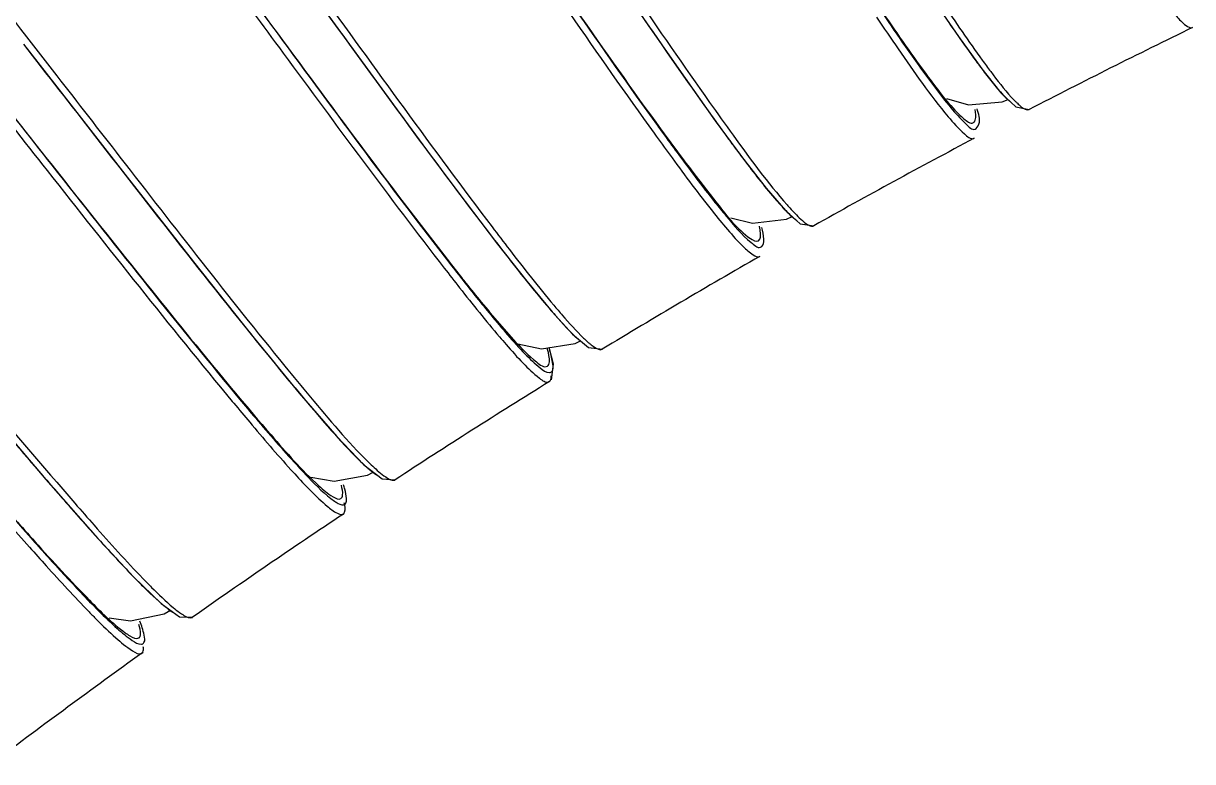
# Model space of a CAD drawing. Header units: millimetres. Extents: x 601 to 1195, y -13 to 407.
# Drawn here: x 988.37 to 1000.72, y 308.85 to 316.64 of the extents above; entities that cross this region are included whole.
import ezdxf

# ---------------------------------------------------------------- set-up
doc = ezdxf.new("R2010")
doc.units = ezdxf.units.MM
doc.header["$LTSCALE"] = 0.1

msp = doc.modelspace()

# ---------------------------------------------------------------- linework, layer by layer
at = {"color": 7, "linetype": 'Continuous'}
for p, q in [((995.0202, 316.5505), (995.3635, 316.0573)), ((1000.7207, 316.592), (1000.7245, 316.5935)), ((988.4089, 316.494), (988.4333, 316.4626)), ((988.4333, 316.4626), (988.7291, 316.0822)), ((995.1184, 316.4088), (995.1762, 316.3255)), ((998.2516, 316.497), (998.4981, 316.1555)), ((998.4981, 316.1555), (998.6995, 315.905)), ((995.3635, 316.0573), (995.6822, 315.609)), ((998.1239, 315.8424), (998.3574, 315.7772)), ((998.3574, 315.7772), (998.7142, 315.8077)), ((998.7142, 315.8077), (998.7756, 315.8325)), ((998.9988, 315.7279), (998.9992, 315.7282)), ((995.037, 315.4772), (995.0591, 315.4466)), ((995.1105, 315.5144), (995.1238, 315.4962)), ((998.4138, 315.4225), (998.4183, 315.4244)), ((996.2192, 314.8975), (996.423, 314.6623)), ((996.4333, 314.5703), (996.4959, 314.598)), ((993.2529, 314.4776), (993.2654, 314.4612)), ((996.7227, 314.501), (996.7232, 314.5013)), ((996.149, 314.1762), (996.1528, 314.178)), ((993.9584, 313.5937), (994.1763, 313.3569)), ((993.5958, 313.2548), (993.8481, 313.2034)), ((993.8481, 313.2034), (994.2025, 313.2587)), ((993.9743, 313.0398), (993.9272, 313.2157)), ((994.2025, 313.2587), (994.2602, 313.2868)), ((994.4895, 313.1978), (994.4899, 313.1981)), ((993.952, 312.8748), (993.9743, 313.0398)), ((993.9244, 312.853), (993.9304, 312.8578)), ((993.9244, 312.853), (993.9305, 312.8559)), ((990.6097, 312.7309), (990.6587, 312.6721)), ((990.5816, 312.6464), (990.5963, 312.6287)), ((991.6846, 312.2772), (991.9718, 311.979)), ((991.412, 311.8464), (991.6563, 311.8041)), ((991.6563, 311.8041), (992.0101, 311.8705)), ((992.0101, 311.8705), (992.0704, 311.9022)), ((991.7541, 311.4588), (991.7562, 311.4653)), ((991.7541, 311.4588), (991.7545, 311.459)), ((989.5375, 310.7966), (989.8296, 310.514)), ((989.2794, 310.365), (989.5072, 310.331)), ((989.5072, 310.331), (989.8617, 310.4065)), ((989.8617, 310.4065), (989.9272, 310.4435)), ((989.9085, 310.4525), (989.9385, 310.431)), ((989.6236, 309.9877), (989.6388, 310.0001)), ((989.6236, 309.9877), (989.6268, 309.9897))]:
    msp.add_line(p, q, dxfattribs=at)
for points in [[(993.1153, 319.3532), (993.8985, 318.1957), (994.283, 317.6285), (994.6583, 317.0773), (995.0202, 316.5505)], [(990.7205, 317.9249), (991.4781, 316.8828), (991.8857, 316.3229), (992.2855, 315.776), (992.6723, 315.251), (993.0403, 314.7579)], [(997.6524, 317.3914), (997.9674, 316.9137), (998.2516, 316.497)], [(988.3749, 316.417), (988.7023, 315.9974), (989.4708, 315.0124), (990.1709, 314.1202), (990.7814, 313.3538)], [(998.6995, 315.905), (998.8559, 315.756), (998.9992, 315.7282)], [(995.6822, 315.609), (995.9697, 315.2181), (996.2192, 314.8975)], [(993.0403, 314.7579), (993.3825, 314.3085), (993.6911, 313.9159), (993.9584, 313.5937)], [(995.8465, 314.5855), (996.0759, 314.5288), (996.4333, 314.5703)], [(996.423, 314.6623), (996.5809, 314.523), (996.7232, 314.5013)], [(986.9967, 313.7362), (987.2628, 313.418), (987.9851, 312.5593), (988.6131, 311.8241)], [(990.7814, 313.3538), (991.2882, 312.7357), (991.6846, 312.2772)], [(994.1763, 313.3569), (994.3435, 313.2171), (994.4899, 313.1981)], [(991.9718, 311.979), (992.1637, 311.8295), (992.3024, 311.8209)], [(988.6131, 311.8241), (989.1324, 311.2335), (989.5375, 310.7966)], [(989.8296, 310.514), (990.0241, 310.3734), (990.1623, 310.3696)]]:
    msp.add_lwpolyline(points, dxfattribs=at)
for centre, radius, start, end in [((1021.966, 333.2816), 29.5729, 213.99956, 214.83526), ((1034.1562, 247.7852), 76.5, 115.913581, 117.359625), ((1044.3892, 350.5374), 59.9364, 214.806226, 215.458541), ((1007.0801, 322.6039), 10.734, 215.92344, 216.13115), ((1006.4829, 322.1681), 9.9946, 216.13202, 216.27446), ((999.4127, 316.5074), 0.9304, 225.14928, 226.70002), ((999.3025, 316.391), 0.7701, 226.72562, 227.53174), ((999.2481, 316.3315), 0.6895, 227.53447, 228.22568), ((999.4601, 316.4177), 0.8566, 225.78004, 226.79897), ((1021.1689, 334.0148), 31.4376, 215.48073, 216.27146), ((1028.7564, 339.8648), 41.5387, 215.81222, 215.93706), ((1014.0947, 328.84), 22.6728, 216.30464, 216.50871), ((1034.1562, 247.7852), 76.5, 117.850247, 119.296291), ((999.0207, 317.115), 3.5711, 221.12308, 221.49719), ((998.7985, 316.9186), 3.2746, 221.49876, 221.77822), ((998.9225, 316.9002), 3.3023, 221.28836, 221.69277), ((1034.1562, 247.7852), 76.5, 119.786913, 121.232957), ((1016.9046, 332.928), 30.5171, 218.05641, 218.52143), ((1015.5464, 331.7338), 28.7176, 217.87634, 218.78811), ((992.7907, 312.9133), 1.1562, 14.08181, 14.67725), ((994.8769, 313.8855), 0.8155, 230.01118, 230.95866), ((1034.1562, 247.7852), 76.5003, 121.723705, 123.169748), ((998.61, 318.6508), 10.0058, 222.22226, 222.56905), ((1022.5856, 341.1397), 44.8722, 221.12656, 221.27893), ((1018.6093, 337.6489), 39.581, 221.27883, 221.44592), ((1034.1562, 247.7852), 76.5001, 123.660478, 125.106522), ((991.7385, 311.4833), 0.0287, 303.28202, 313.08532), ((1019.3987, 338.9426), 41.55, 221.51344, 221.94851), ((1009.4383, 329.8518), 28.0712, 221.75319, 222.73107), ((990.2871, 310.9416), 0.6183, 235.67764, 237.12127), ((990.2359, 310.8627), 0.5242, 237.13559, 238.13229), ((990.1447, 310.3925), 0.0285, 300.36653, 304.70113), ((1034.1562, 247.7852), 76.5001, 125.597144, 127.043188)]:
    msp.add_arc(centre, radius, start, end, dxfattribs=at)
for points, knots in [([(985.7368, 319.8383), (985.9334, 319.6063), (986.8418, 318.5057), (987.7193, 317.3802), (988.4089, 316.494)], [0, 0, 0, 0, 0.2131004, 1, 1, 1, 1]), ([(993.1156, 319.3528), (993.2932, 319.0906), (993.9582, 318.1075), (994.6223, 317.1238), (995.1184, 316.4088)], [0, 0, 0, 0, 0.2668094, 1, 1, 1, 1]), ([(992.5961, 318.996), (992.8202, 318.67), (993.6281, 317.4931), (994.4335, 316.3142), (995.037, 315.4772)], [0, 0, 0, 0, 0.27714, 1, 1, 1, 1]), ([(992.657, 319.0384), (992.8785, 318.716), (993.6775, 317.5524), (994.474, 316.3867), (995.071, 315.5592)], [0, 0, 0, 0, 0.2771211, 1, 1, 1, 1]), ([(992.6573, 319.038), (992.8839, 318.7089), (993.6952, 317.53), (994.5034, 316.3484), (995.1105, 315.5144)], [0, 0, 0, 0, 0.279205, 1, 1, 1, 1]), ([(993.4154, 319.0408), (993.6184, 318.7396), (994.3482, 317.6566), (995.0775, 316.573), (995.6225, 315.8035)], [0, 0, 0, 0, 0.2780575, 1, 1, 1, 1]), ([(990.7205, 317.9249), (990.9529, 317.6056), (991.7914, 316.4524), (992.6273, 315.297), (993.2529, 314.4776)], [0, 0, 0, 0, 0.2770041, 1, 1, 1, 1]), ([(990.7805, 317.9685), (991.0137, 317.6469), (991.8564, 316.4834), (992.6965, 315.3177), (993.3249, 314.4898)], [0, 0, 0, 0, 0.2765324, 1, 1, 1, 1]), ([(990.273, 317.5948), (990.514, 317.2684), (991.3762, 316.0996), (992.2353, 314.928), (992.8785, 314.1023)], [0, 0, 0, 0, 0.2793648, 1, 1, 1, 1]), ([(990.2734, 317.5944), (990.5146, 317.2683), (991.3753, 316.1039), (992.2326, 314.9367), (992.8752, 314.1161)], [0, 0, 0, 0, 0.2802045, 1, 1, 1, 1]), ([(990.4671, 317.2068), (990.6845, 316.912), (991.4625, 315.857), (992.2399, 314.8013), (992.8192, 314.0552)], [0, 0, 0, 0, 0.2794067, 1, 1, 1, 1]), ([(997.8625, 317.0717), (997.9109, 316.9986), (998.0826, 316.7412), (998.2575, 316.4859), (998.3877, 316.3062)], [0, 0, 0, 0, 0.2830125, 1, 1, 1, 1]), ([(997.9193, 317.1031), (997.9736, 317.0205), (998.1641, 316.7328), (998.3584, 316.4474), (998.503, 316.2481)], [0, 0, 0, 0, 0.286387, 1, 1, 1, 1]), ([(1000.2421, 317.126), (1000.3398, 316.984), (1000.4717, 316.7983), (1000.6285, 316.6298), (1000.6986, 316.5852), (1000.7206, 316.5922)], [0, 0, 0, 0, 0.7104758, 0.9048522, 1, 1, 1, 1]), ([(997.3867, 316.7015), (997.462, 316.5896), (997.7052, 316.2337), (997.9524, 315.8791), (998.1423, 315.6516)], [0, 0, 0, 0, 0.3127383, 1, 1, 1, 1]), ([(997.4527, 316.7496), (997.6086, 316.5203), (997.8655, 316.1548), (998.1369, 315.7957), (998.2584, 315.6761)], [0, 0, 0, 0, 0.6191877, 1, 1, 1, 1]), ([(988.3752, 316.4165), (988.6255, 316.0961), (989.5225, 314.9464), (990.4165, 313.7938), (991.0846, 312.9814)], [0, 0, 0, 0, 0.2787669, 1, 1, 1, 1]), ([(997.6926, 316.389), (997.7385, 316.3231), (997.8925, 316.1052), (998.0505, 315.8897), (998.1703, 315.7467)], [0, 0, 0, 0, 0.3007764, 1, 1, 1, 1]), ([(998.4253, 316.2547), (998.4577, 316.2105), (998.5627, 316.0708), (998.6713, 315.9325), (998.7565, 315.8478)], [0, 0, 0, 0, 0.3130044, 1, 1, 1, 1]), ([(998.503, 316.2481), (998.5322, 316.2078), (998.6302, 316.0752), (998.7316, 315.9445), (998.8092, 315.8593)], [0, 0, 0, 0, 0.3013016, 1, 1, 1, 1]), ([(987.9388, 316.072), (988.1848, 315.7614), (989.0694, 314.6432), (989.9514, 313.5226), (990.6097, 312.7309)], [0, 0, 0, 0, 0.2778842, 1, 1, 1, 1]), ([(987.9392, 316.0716), (988.1461, 315.8108), (988.9125, 314.8436), (989.6779, 313.8756), (990.2481, 313.1778)], [0, 0, 0, 0, 0.2697544, 1, 1, 1, 1]), ([(988.7291, 316.0822), (988.9511, 315.7966), (989.7475, 314.7718), (990.5434, 313.7463), (991.1354, 313.021)], [0, 0, 0, 0, 0.2786825, 1, 1, 1, 1]), ([(987.8809, 316.0256), (988.1297, 315.7115), (989.0242, 314.5806), (989.9163, 313.4473), (990.5816, 312.6464)], [0, 0, 0, 0, 0.2779034, 1, 1, 1, 1]), ([(995.6225, 315.8035), (995.7045, 315.6876), (995.9685, 315.3204), (996.2363, 314.9544), (996.4411, 314.7211)], [0, 0, 0, 0, 0.3138857, 1, 1, 1, 1]), ([(998.8092, 315.8593), (998.8183, 315.8494), (998.8358, 315.8306), (998.8539, 315.8123), (998.8626, 315.8038)], [0, 0, 0, 0, 0.5254483, 1, 1, 1, 1]), ([(998.8737, 315.7933), (998.8869, 315.7809), (998.9202, 315.7523), (998.9723, 315.7145), (998.9986, 315.7281)], [0, 0, 0, 0, 0.3793369, 1, 1, 1, 1]), ([(998.1703, 315.7467), (998.2196, 315.6878), (998.2857, 315.6215), (998.418, 315.4858), (998.4967, 315.6073), (998.4605, 315.6824), (998.449, 315.7361)], [0, 0, 0, 0, 0.3993264, 0.5993024, 0.7144227, 1, 1, 1, 1]), ([(998.2584, 315.6761), (998.2746, 315.6601), (998.3146, 315.6246), (998.3773, 315.5725), (998.4092, 315.5893)], [0, 0, 0, 0, 0.3868214, 1, 1, 1, 1]), ([(998.1423, 315.6516), (998.1957, 315.5876), (998.2664, 315.5104), (998.3789, 315.4108), (998.4137, 315.4226)], [0, 0, 0, 0, 0.6935575, 1, 1, 1, 1]), ([(998.4092, 315.5893), (998.4135, 315.5916), (998.4218, 315.5993), (998.4262, 315.6095), (998.428, 315.6151)], [0, 0, 0, 0, 0.4529668, 1, 1, 1, 1]), ([(995.0591, 315.4466), (995.1144, 315.37), (995.3084, 315.1034), (995.5059, 314.8392), (995.6525, 314.6552)], [0, 0, 0, 0, 0.2864569, 1, 1, 1, 1]), ([(995.1238, 315.4962), (995.3113, 315.2389), (995.6085, 314.8579), (995.914, 314.4636), (996.054, 314.3674)], [0, 0, 0, 0, 0.6520302, 1, 1, 1, 1]), ([(995.1241, 315.4858), (995.1756, 315.4147), (995.3573, 315.1661), (995.5422, 314.9197), (995.6796, 314.7478)], [0, 0, 0, 0, 0.2852645, 1, 1, 1, 1]), ([(995.8711, 315.3509), (995.9149, 315.2918), (996.0635, 315.0935), (996.2159, 314.8976), (996.3305, 314.7664)], [0, 0, 0, 0, 0.2969745, 1, 1, 1, 1]), ([(986.1385, 314.8782), (986.3936, 314.5722), (987.3151, 313.4659), (988.234, 312.3572), (988.9184, 311.5722)], [0, 0, 0, 0, 0.2766863, 1, 1, 1, 1]), ([(995.6796, 314.7478), (995.7182, 314.6994), (995.8387, 314.5532), (995.9621, 314.4064), (996.0611, 314.3255)], [0, 0, 0, 0, 0.326287, 1, 1, 1, 1]), ([(996.3566, 314.7369), (996.3747, 314.7166), (996.4333, 314.6532), (996.4948, 314.5911), (996.5434, 314.5573)], [0, 0, 0, 0, 0.3150394, 1, 1, 1, 1]), ([(995.6525, 314.6552), (995.7558, 314.5257), (995.8948, 314.3568), (996.0574, 314.2057), (996.128, 314.1682), (996.1489, 314.1764)], [0, 0, 0, 0, 0.7095127, 0.9039845, 1, 1, 1, 1]), ([(985.6575, 314.4711), (985.9204, 314.1612), (986.8608, 313.0519), (987.7982, 311.9396), (988.4966, 311.1585)], [0, 0, 0, 0, 0.2794997, 1, 1, 1, 1]), ([(993.2654, 314.4612), (993.3231, 314.3857), (993.5252, 314.1233), (993.7308, 313.8635), (993.8831, 313.683)], [0, 0, 0, 0, 0.2868008, 1, 1, 1, 1]), ([(993.3249, 314.4898), (993.3861, 314.4093), (993.5995, 314.1303), (993.8165, 313.8539), (993.9773, 313.6623)], [0, 0, 0, 0, 0.2878031, 1, 1, 1, 1]), ([(996.1595, 314.4274), (996.1587, 314.4383), (996.156, 314.462), (996.1519, 314.4855), (996.1495, 314.4981)], [0, 0, 0, 0, 0.4617669, 1, 1, 1, 1]), ([(996.1969, 314.33), (996.1974, 314.3398), (996.196, 314.3917), (996.1848, 314.4428), (996.1748, 314.4836)], [0, 0, 0, 0, 0.1887146, 1, 1, 1, 1]), ([(996.6401, 314.5264), (996.6505, 314.519), (996.6692, 314.5071), (996.6903, 314.499), (996.6996, 314.4976)], [0, 0, 0, 0, 0.5772382, 1, 1, 1, 1]), ([(996.6996, 314.4976), (996.7037, 314.497), (996.7117, 314.4968), (996.7194, 314.4993), (996.7226, 314.5011)], [0, 0, 0, 0, 0.5311843, 1, 1, 1, 1]), ([(996.0611, 314.3255), (996.09, 314.302), (996.1516, 314.2367), (996.1957, 314.3076), (996.1969, 314.33)], [0, 0, 0, 0, 0.6235928, 1, 1, 1, 1]), ([(985.9119, 314.0564), (986.1459, 313.7801), (986.983, 312.7924), (987.8198, 311.804), (988.4404, 311.1077)], [0, 0, 0, 0, 0.2796111, 1, 1, 1, 1]), ([(992.8192, 314.0552), (992.8735, 313.9853), (993.0649, 313.7405), (993.2596, 313.4981), (993.4036, 313.3288)], [0, 0, 0, 0, 0.2847023, 1, 1, 1, 1]), ([(993.0287, 313.9217), (993.0813, 313.8557), (993.2595, 313.6346), (993.4416, 313.4162), (993.5776, 313.2702)], [0, 0, 0, 0, 0.2973192, 1, 1, 1, 1]), ([(986.9984, 313.734), (987.1615, 313.5389), (987.753, 312.8327), (988.3467, 312.1284), (988.7853, 311.6262)], [0, 0, 0, 0, 0.2761287, 1, 1, 1, 1]), ([(993.162, 313.7438), (993.2117, 313.6821), (993.3776, 313.4788), (993.5474, 313.2781), (993.6751, 313.1467)], [0, 0, 0, 0, 0.30211, 1, 1, 1, 1]), ([(993.8831, 313.683), (993.9185, 313.641), (994.0328, 313.5087), (994.1505, 313.3781), (994.2414, 313.2996)], [0, 0, 0, 0, 0.3134799, 1, 1, 1, 1]), ([(993.9773, 313.6623), (994.0074, 313.6264), (994.1086, 313.5077), (994.213, 313.3913), (994.2919, 313.3157)], [0, 0, 0, 0, 0.2998767, 1, 1, 1, 1]), ([(993.4036, 313.3288), (993.4266, 313.3018), (993.508, 313.2071), (993.5914, 313.1141), (993.6537, 313.0498)], [0, 0, 0, 0, 0.2834817, 1, 1, 1, 1]), ([(994.2919, 313.3157), (994.3023, 313.3057), (994.3223, 313.2871), (994.3429, 313.269), (994.3528, 313.2607)], [0, 0, 0, 0, 0.5275867, 1, 1, 1, 1]), ([(993.5776, 313.2702), (993.6457, 313.1971), (993.7277, 313.115), (993.8753, 312.998), (993.9104, 313.0197)], [0, 0, 0, 0, 0.7077937, 1, 1, 1, 1]), ([(994.2414, 313.2996), (994.2472, 313.2945), (994.2586, 313.2849), (994.2703, 313.2756), (994.276, 313.2712)], [0, 0, 0, 0, 0.5197051, 1, 1, 1, 1]), ([(994.3632, 313.2521), (994.3769, 313.2411), (994.4113, 313.2155), (994.4646, 313.183), (994.4893, 313.1981)], [0, 0, 0, 0, 0.3781721, 1, 1, 1, 1]), ([(990.2481, 313.1778), (990.4917, 312.8797), (990.8957, 312.3965), (991.3146, 311.9226), (991.4961, 311.7573)], [0, 0, 0, 0, 0.6106078, 1, 1, 1, 1]), ([(993.6751, 313.1467), (993.7246, 313.0957), (993.8003, 313.0251), (993.8932, 312.9528), (993.9301, 312.9513)], [0, 0, 0, 0, 0.6586987, 1, 1, 1, 1]), ([(993.9104, 313.0197), (993.9165, 313.0234), (993.9271, 313.0381), (993.9295, 313.0551), (993.9302, 313.0648)], [0, 0, 0, 0, 0.4231965, 1, 1, 1, 1]), ([(993.9301, 312.9513), (993.9407, 312.9509), (993.9781, 312.9712), (993.9648, 313.0697), (993.9503, 313.136), (993.9365, 313.1825)], [0, 0, 0, 0, 0.1256897, 0.4267355, 1, 1, 1, 1]), ([(991.0846, 312.9814), (991.1691, 312.8787), (991.4402, 312.554), (991.715, 312.2308), (991.9227, 312.0283)], [0, 0, 0, 0, 0.3144499, 1, 1, 1, 1]), ([(991.1354, 313.021), (991.2249, 312.9114), (991.511, 312.5661), (991.8006, 312.222), (992.0196, 312.0069)], [0, 0, 0, 0, 0.315591, 1, 1, 1, 1]), ([(993.6537, 313.0498), (993.7077, 312.9939), (993.7813, 312.9249), (993.8908, 312.8418), (993.9244, 312.853)], [0, 0, 0, 0, 0.6865925, 1, 1, 1, 1]), ([(993.9305, 312.8559), (993.9382, 312.8606), (993.9502, 312.8825), (993.9503, 312.9053), (993.9499, 312.9189)], [0, 0, 0, 0, 0.398177, 1, 1, 1, 1]), ([(990.5963, 312.6287), (990.6523, 312.5613), (990.8505, 312.3247), (991.0517, 312.0906), (991.2002, 311.9269)], [0, 0, 0, 0, 0.2838195, 1, 1, 1, 1]), ([(990.6587, 312.6721), (990.715, 312.6047), (990.9125, 312.3699), (991.1132, 312.1377), (991.2616, 311.9765)], [0, 0, 0, 0, 0.2861939, 1, 1, 1, 1]), ([(991.2616, 311.9765), (991.3026, 311.932), (991.4294, 311.7987), (991.559, 311.6646), (991.6612, 311.5947)], [0, 0, 0, 0, 0.3282802, 1, 1, 1, 1]), ([(991.9227, 312.0283), (991.9421, 312.0093), (992.0046, 311.9505), (992.0699, 311.893), (992.1205, 311.8631)], [0, 0, 0, 0, 0.3156727, 1, 1, 1, 1]), ([(992.0196, 312.0069), (992.0394, 311.9874), (992.1029, 311.9272), (992.1692, 311.8683), (992.2207, 311.8378)], [0, 0, 0, 0, 0.3168437, 1, 1, 1, 1]), ([(991.2411, 311.8821), (991.3502, 311.7634), (991.4978, 311.6104), (991.6633, 311.4753), (991.7361, 311.4479), (991.7538, 311.4591)], [0, 0, 0, 0, 0.714648, 0.9069087, 1, 1, 1, 1]), ([(992.2207, 311.8378), (992.232, 311.8311), (992.2519, 311.8206), (992.2743, 311.8148), (992.2837, 311.815)], [0, 0, 0, 0, 0.5837441, 1, 1, 1, 1]), ([(991.4961, 311.7573), (991.5429, 311.7147), (991.6023, 311.6607), (991.705, 311.6067), (991.7288, 311.6221)], [0, 0, 0, 0, 0.6904567, 1, 1, 1, 1]), ([(991.7413, 311.6378), (991.7441, 311.6443), (991.7524, 311.6863), (991.7421, 311.7287), (991.7338, 311.7627)], [0, 0, 0, 0, 0.1689297, 1, 1, 1, 1]), ([(991.788, 311.6218), (991.7862, 311.6559), (991.7744, 311.7044), (991.7604, 311.7516), (991.7558, 311.766)], [0, 0, 0, 0, 0.6930091, 1, 1, 1, 1]), ([(992.2837, 311.815), (992.2869, 311.8151), (992.2931, 311.8159), (992.2988, 311.8184), (992.3012, 311.82)], [0, 0, 0, 0, 0.5215112, 1, 1, 1, 1]), ([(991.6612, 311.5947), (991.6736, 311.5861), (991.7044, 311.5662), (991.7553, 311.5461), (991.7737, 311.5628)], [0, 0, 0, 0, 0.3776557, 1, 1, 1, 1]), ([(991.7288, 311.6221), (991.7315, 311.6239), (991.7366, 311.6286), (991.7399, 311.6346), (991.7413, 311.6378)], [0, 0, 0, 0, 0.4764951, 1, 1, 1, 1]), ([(991.7737, 311.5628), (991.7799, 311.5684), (991.7887, 311.5888), (991.7887, 311.6095), (991.788, 311.6218)], [0, 0, 0, 0, 0.4074853, 1, 1, 1, 1]), ([(988.9184, 311.5722), (988.9863, 311.4944), (989.2218, 311.2263), (989.4609, 310.9612), (989.6372, 310.7787)], [0, 0, 0, 0, 0.2891913, 1, 1, 1, 1]), ([(991.7581, 311.4624), (991.7627, 311.4667), (991.7814, 311.5033), (991.7703, 311.5455), (991.7632, 311.5779)], [0, 0, 0, 0, 0.1588929, 1, 1, 1, 1]), ([(988.9402, 311.4497), (988.9962, 311.3862), (989.1935, 311.1645), (989.3939, 310.9454), (989.5417, 310.7933)], [0, 0, 0, 0, 0.285489, 1, 1, 1, 1]), ([(988.4404, 311.1077), (988.4989, 311.0421), (988.7051, 310.8123), (988.9143, 310.5852), (989.0685, 310.4269)], [0, 0, 0, 0, 0.2844916, 1, 1, 1, 1]), ([(988.4961, 311.168), (988.6847, 310.9582), (988.9917, 310.6285), (989.3121, 310.3058), (989.4498, 310.2067)], [0, 0, 0, 0, 0.6245592, 1, 1, 1, 1]), ([(988.8187, 310.8038), (988.8721, 310.7461), (989.0495, 310.5571), (989.2307, 310.3709), (989.3657, 310.2509)], [0, 0, 0, 0, 0.3034161, 1, 1, 1, 1]), ([(989.5417, 310.7933), (989.5781, 310.7559), (989.6957, 310.6376), (989.8167, 310.5213), (989.9085, 310.4525)], [0, 0, 0, 0, 0.3125722, 1, 1, 1, 1]), ([(989.6372, 310.7787), (989.6678, 310.7471), (989.771, 310.642), (989.8772, 310.5393), (989.9565, 310.473)], [0, 0, 0, 0, 0.2984244, 1, 1, 1, 1]), ([(989.0685, 310.4269), (989.0947, 310.4), (989.1869, 310.3066), (989.2811, 310.215), (989.351, 310.1526)], [0, 0, 0, 0, 0.2859347, 1, 1, 1, 1]), ([(990.0241, 310.42), (990.039, 310.4092), (990.0771, 310.3845), (990.1327, 310.3525), (990.1591, 310.3679)], [0, 0, 0, 0, 0.3758141, 1, 1, 1, 1]), ([(989.3657, 310.2509), (989.4161, 310.2062), (989.4924, 310.1446), (989.5862, 310.0833), (989.6211, 310.085)], [0, 0, 0, 0, 0.6581846, 1, 1, 1, 1]), ([(989.6211, 310.085), (989.6319, 310.0855), (989.668, 310.1113), (989.6443, 310.2118), (989.6243, 310.2806), (989.6063, 310.3281)], [0, 0, 0, 0, 0.1218353, 0.4248363, 1, 1, 1, 1]), ([(989.351, 310.1526), (989.4067, 310.103), (989.4795, 310.0426), (989.594, 309.9722), (989.6236, 309.9877)], [0, 0, 0, 0, 0.6906631, 1, 1, 1, 1]), ([(989.4498, 310.2067), (989.4661, 310.195), (989.5066, 310.1687), (989.5688, 310.1335), (989.5955, 310.1521)], [0, 0, 0, 0, 0.3816362, 1, 1, 1, 1]), ([(989.5955, 310.1521), (989.5971, 310.1533), (989.6003, 310.156), (989.6028, 310.1594), (989.604, 310.1612)], [0, 0, 0, 0, 0.490142, 1, 1, 1, 1]), ([(989.604, 310.1612), (989.6064, 310.165), (989.6102, 310.1746), (989.6116, 310.1846), (989.612, 310.1901)], [0, 0, 0, 0, 0.4515184, 1, 1, 1, 1]), ([(989.6269, 309.9897), (989.6344, 309.995), (989.645, 310.0184), (989.6433, 310.0417), (989.6418, 310.0557)], [0, 0, 0, 0, 0.3958707, 1, 1, 1, 1])]:
    msp.add_open_spline(points, degree=3, knots=knots, dxfattribs=at)
for points in [[(998.428, 315.6151), (998.4392, 315.6506), (998.4335, 315.6899), (998.4284, 315.7267)], [(996.4566, 314.7037), (996.4925, 314.6633), (996.5294, 314.6236), (996.5687, 314.5864)], [(996.5687, 314.5864), (996.5913, 314.565), (996.6147, 314.5443), (996.6401, 314.5264)], [(996.138, 314.3428), (996.1633, 314.3573), (996.1615, 314.3984), (996.1595, 314.4274)], [(996.054, 314.3674), (996.078, 314.3509), (996.1127, 314.3283), (996.138, 314.3428)], [(993.9302, 313.0648), (993.9334, 313.1084), (993.9227, 313.1522), (993.9121, 313.1946)], [(989.9565, 310.473), (989.9785, 310.4546), (990.0009, 310.4367), (990.0241, 310.42)], [(989.612, 310.1901), (989.6145, 310.2253), (989.6049, 310.2607), (989.5953, 310.2946)]]:
    msp.add_open_spline(points, degree=3, dxfattribs=at)

doc.saveas('drawing.dxf')
